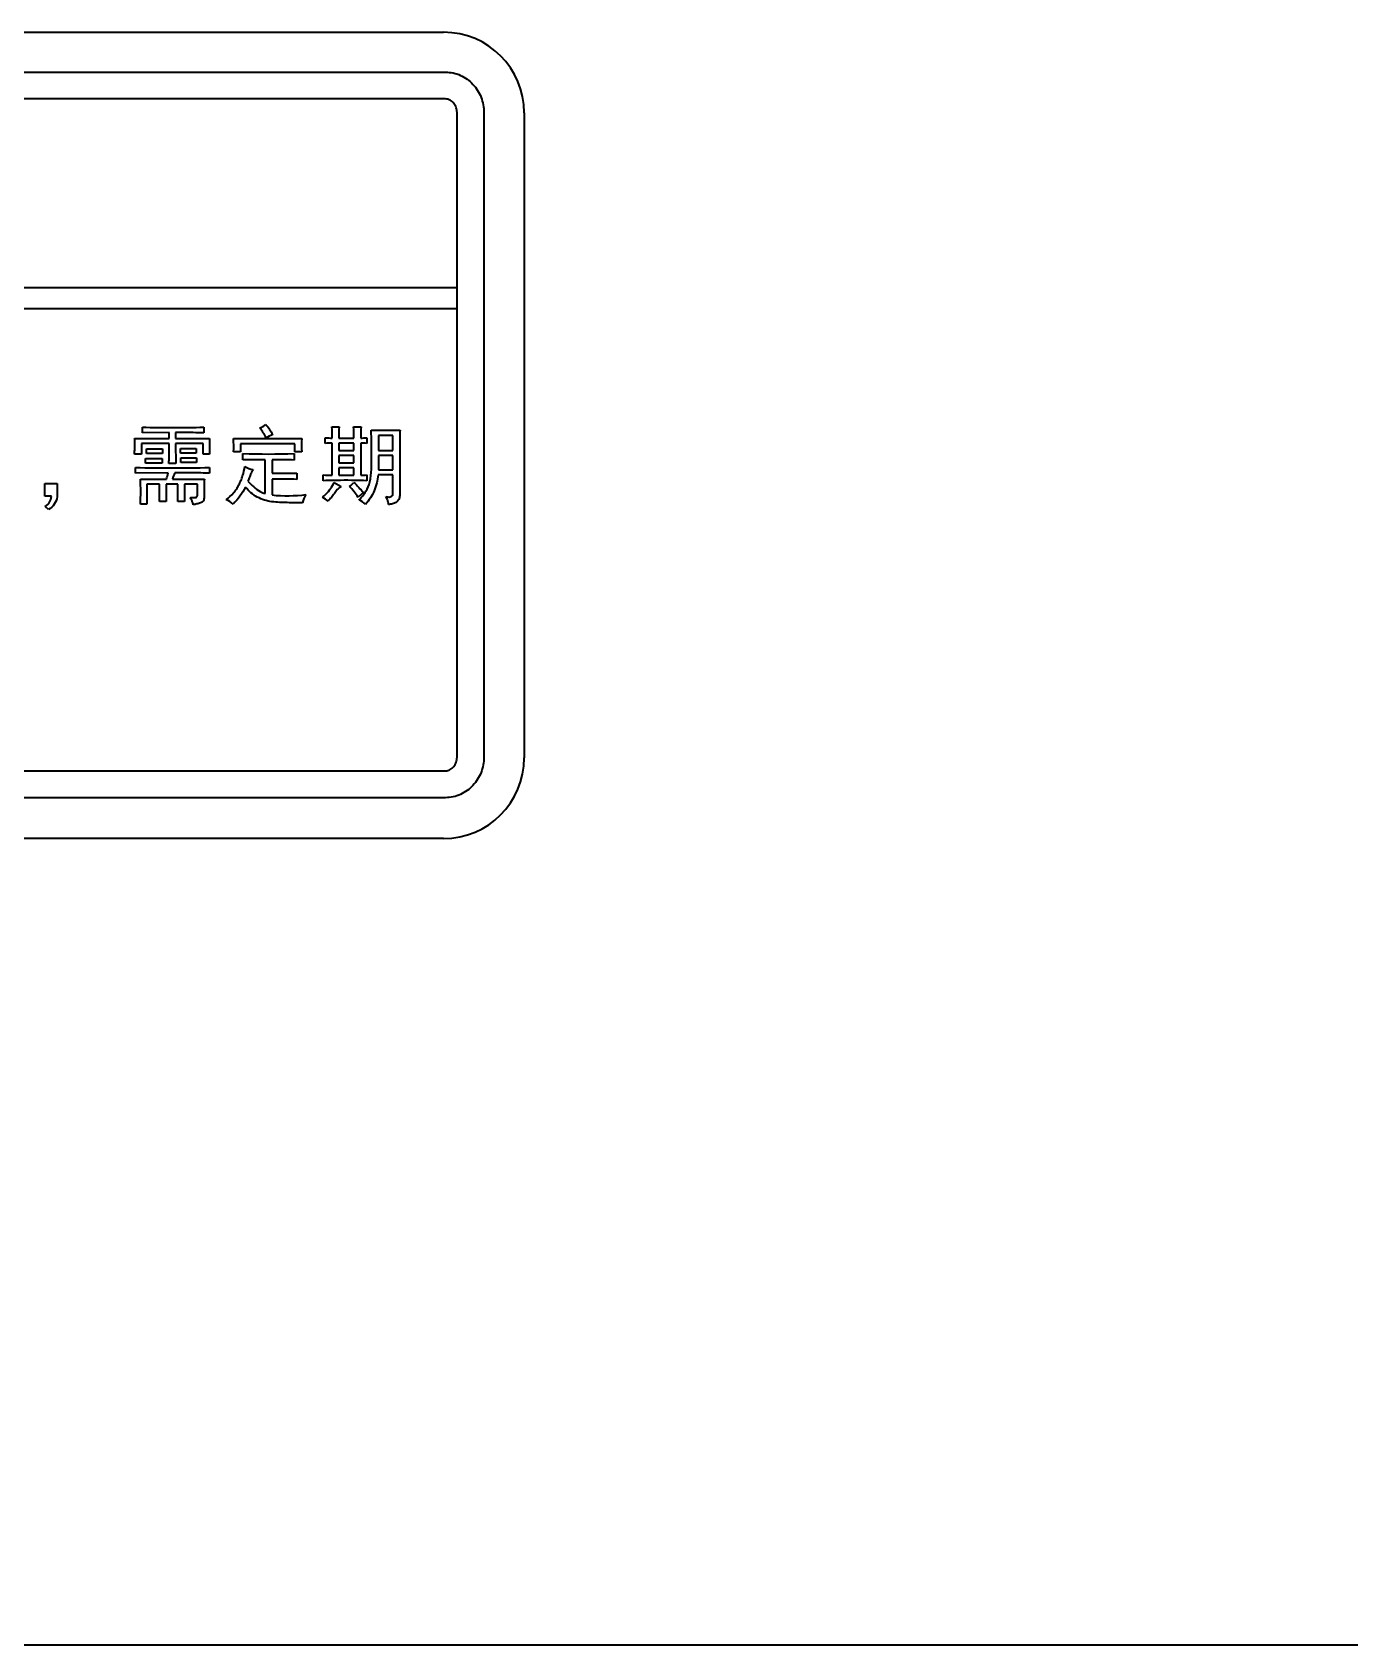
# Model space of a CAD drawing. Header units: millimetres. Extents: x 32496 to 166256, y 3504 to 23939.
# Drawn here: x 50227.5 to 50276.5, y 11555.1 to 11615.1 of the extents above; entities that cross this region are included whole.
import ezdxf

# ---------------------------------------------------------------- set-up
doc = ezdxf.new("R2010")
doc.units = ezdxf.units.MM
doc.layers.get('0').update_dxf_attribs({"lineweight": 35})

msp = doc.modelspace()

# ---------------------------------------------------------------- linework, layer by layer
at = {"linetype": 'Continuous'}
for p, q in [((50179.64, 11615.075), (50242.84, 11615.075)), ((50179.64, 11613.593), (50242.91, 11613.593)), ((50242.91, 11612.593), (50179.64, 11612.593)), ((50243.34, 11605.578), (50243.34, 11612.089)), ((50244.34, 11612.089), (50244.34, 11588.098)), ((50245.84, 11612.075), (50245.84, 11588.075)), ((50186.201, 11605.578), (50243.34, 11605.578)), ((50243.34, 11604.778), (50243.34, 11605.578)), ((50243.34, 11604.778), (50186.201, 11604.778)), ((50243.34, 11588.098), (50243.34, 11604.778)), ((50231.348, 11599.964), (50232.634, 11599.964)), ((50231.637, 11600.171), (50231.637, 11600.379)), ((50232.634, 11600.178), (50231.637, 11600.171)), ((50232.634, 11599.964), (50232.634, 11600.178)), ((50232.873, 11600.178), (50232.873, 11599.964)), ((50232.873, 11599.964), (50234.133, 11599.964)), ((50233.919, 11600.379), (50233.919, 11600.165)), ((50234.133, 11599.964), (50234.133, 11599.371)), ((50235.023, 11599.964), (50237.57, 11599.964)), ((50238.434, 11599.774), (50238.434, 11599.989)), ((50238.686, 11600.392), (50238.951, 11600.392)), ((50238.938, 11599.976), (50239.506, 11599.976)), ((50239.493, 11600.392), (50239.77, 11600.392)), ((50239.984, 11599.989), (50239.984, 11599.774)), ((50240.148, 11600.266), (50241.22, 11600.266)), ((50240.955, 11600.077), (50240.413, 11600.077)), ((50240.413, 11600.077), (50240.413, 11599.51)), ((50240.955, 11599.51), (50240.955, 11600.077)), ((50231.6, 11599.371), (50231.348, 11599.371)), ((50232.634, 11599.774), (50231.6, 11599.774)), ((50231.6, 11599.774), (50231.6, 11599.371)), ((50231.751, 11599.22), (50232.368, 11599.22)), ((50231.751, 11599.043), (50231.751, 11599.22)), ((50231.789, 11599.573), (50232.381, 11599.573)), ((50231.789, 11599.396), (50231.789, 11599.573)), ((50232.381, 11599.396), (50231.789, 11599.396)), ((50232.368, 11599.22), (50232.368, 11599.043)), ((50232.381, 11599.573), (50232.381, 11599.396)), ((50233.894, 11599.774), (50232.873, 11599.774)), ((50232.873, 11599.774), (50232.879, 11599.03)), ((50233.049, 11599.585), (50233.642, 11599.585)), ((50233.049, 11599.409), (50233.049, 11599.585)), ((50233.642, 11599.409), (50233.049, 11599.409)), ((50233.062, 11599.245), (50233.654, 11599.245)), ((50233.062, 11599.069), (50233.062, 11599.245)), ((50233.642, 11599.585), (50233.642, 11599.409)), ((50233.654, 11599.245), (50233.654, 11599.069)), ((50233.894, 11599.371), (50233.894, 11599.774)), ((50234.133, 11599.371), (50233.894, 11599.371)), ((50235.288, 11599.459), (50235.023, 11599.459)), ((50237.304, 11599.762), (50235.288, 11599.762)), ((50235.288, 11599.762), (50235.288, 11599.459)), ((50235.376, 11599.163), (50235.376, 11599.396)), ((50237.28, 11599.396), (50237.28, 11599.157)), ((50237.304, 11599.459), (50237.304, 11599.762)), ((50237.57, 11599.459), (50237.304, 11599.459)), ((50238.699, 11598.589), (50238.699, 11599.787)), ((50239.506, 11599.787), (50238.938, 11599.787)), ((50238.938, 11599.787), (50238.938, 11599.51)), ((50238.938, 11599.51), (50239.506, 11599.51)), ((50239.506, 11599.321), (50238.938, 11599.321)), ((50238.938, 11599.321), (50238.938, 11599.056)), ((50239.506, 11599.51), (50239.506, 11599.787)), ((50239.506, 11599.056), (50239.506, 11599.321)), ((50239.757, 11599.787), (50239.757, 11598.589)), ((50240.413, 11599.51), (50240.955, 11599.51)), ((50240.955, 11599.321), (50240.413, 11599.321)), ((50240.413, 11599.321), (50240.413, 11598.791)), ((50240.955, 11598.791), (50240.955, 11599.321)), ((50231.385, 11598.671), (50231.385, 11598.879)), ((50232.595, 11598.678), (50231.385, 11598.671)), ((50232.368, 11599.043), (50231.751, 11599.043)), ((50232.879, 11599.03), (50232.621, 11599.03)), ((50233.654, 11599.069), (50233.062, 11599.069)), ((50234.133, 11598.879), (50234.133, 11598.665)), ((50236.208, 11599.169), (50235.376, 11599.163)), ((50236.208, 11597.909), (50236.208, 11599.169)), ((50236.46, 11599.169), (50236.46, 11598.665)), ((50236.46, 11598.665), (50237.38, 11598.671)), ((50237.38, 11598.671), (50237.38, 11598.438)), ((50238.359, 11598.388), (50238.359, 11598.602)), ((50238.938, 11599.056), (50239.506, 11599.056)), ((50239.506, 11598.867), (50238.938, 11598.867)), ((50238.938, 11598.867), (50238.938, 11598.589)), ((50239.506, 11598.589), (50239.506, 11598.867)), ((50239.984, 11598.602), (50239.984, 11598.388)), ((50240.955, 11598.602), (50240.401, 11598.602)), ((50240.413, 11598.791), (50240.955, 11598.791)), ((50240.955, 11597.896), (50240.955, 11598.602)), ((50228.012, 11598.287), (50228.466, 11598.287)), ((50228.012, 11597.808), (50228.012, 11598.287)), ((50228.466, 11598.287), (50228.466, 11597.783)), ((50231.562, 11598.451), (50232.532, 11598.451)), ((50232.28, 11598.262), (50231.802, 11598.262)), ((50231.802, 11598.262), (50231.802, 11597.518)), ((50232.28, 11597.619), (50232.28, 11598.262)), ((50232.961, 11598.262), (50232.52, 11598.262)), ((50232.52, 11598.262), (50232.52, 11597.619)), ((50232.759, 11598.451), (50233.944, 11598.451)), ((50232.961, 11597.619), (50232.961, 11598.262)), ((50233.692, 11598.262), (50233.2, 11598.262)), ((50233.2, 11598.262), (50233.2, 11597.619)), ((50233.692, 11597.909), (50233.692, 11598.262)), ((50236.46, 11598.451), (50236.46, 11597.859)), ((50238.774, 11598.325), (50239.027, 11598.174)), ((50238.938, 11598.589), (50239.506, 11598.589)), ((50228.252, 11597.808), (50228.012, 11597.808)), ((50228.151, 11597.316), (50228.025, 11597.43)), ((50231.802, 11597.518), (50231.562, 11597.518)), ((50232.52, 11597.619), (50232.28, 11597.619)), ((50233.2, 11597.619), (50232.961, 11597.619)), ((50186.201, 11587.594), (50242.91, 11587.594)), ((50242.91, 11586.594), (50179.64, 11586.594)), ((50242.84, 11585.075), (50179.64, 11585.075)), ((50179.64, 11555.075), (50510.74, 11555.075))]:
    msp.add_line(p, q, dxfattribs=at)
for centre, radius, start, end in [((50242.84, 11612.075), 3, 0, 90), ((50246.72, 11599.968), 6.962, 176.50897, 179.93712), ((50232.759, 11657.016), 58.153, 268.64603, 271.35397), ((50230.345, 11599.179), 2.306, 341.57754, 347.43116), ((50239.102, 11579.153), 19.249, 90.981, 92.21322), ((50239.145, 11576.972), 21.431, 90.73485, 90.99697), ((50239.155, 11576.15), 22.253, 89.33871, 90.7321), ((50239.148, 11575.412), 22.991, 89.10281, 89.34167), ((50239.1, 11572.825), 25.578, 88.01803, 89.0868), ((50241.168, 11596.259), 2.137, 132.50044, 134.97996), ((50238.461, 11598.903), 1.745, 314.98482, 316.8366), ((50238.62, 11598.778), 1.542, 326.01276, 329.47117), ((50242.84, 11588.075), 3, 270, 0)]:
    msp.add_arc(centre, radius, start, end, dxfattribs=at)
for points, knots in [([(50242.91, 11613.593), (50243.1, 11613.591), (50243.485, 11613.506), (50243.961, 11613.163), (50244.268, 11612.664), (50244.337, 11612.28), (50244.34, 11612.089)], [0, 0, 0, 0, 0.249905, 0.499859, 0.74982, 1, 1, 1, 1]), ([(50243.34, 11612.089), (50243.339, 11612.15), (50243.321, 11612.272), (50243.233, 11612.436), (50243.092, 11612.557), (50242.97, 11612.593), (50242.91, 11612.593)], [0, 0, 0, 0, 0.250285, 0.500491, 0.750453, 1, 1, 1, 1]), ([(50231.348, 11599.371), (50231.349, 11599.42), (50231.351, 11599.544), (50231.358, 11599.741), (50231.353, 11599.89), (50231.348, 11599.964)], [0, 0, 0, 0, 0.250001, 0.625025, 1, 1, 1, 1]), ([(50233.919, 11600.165), (50233.788, 11600.172), (50233.527, 11600.18), (50233.178, 11600.178), (50232.96, 11600.178), (50232.873, 11600.178)], [0, 0, 0, 0, 0.374993, 0.75, 1, 1, 1, 1]), ([(50236.233, 11599.976), (50236.222, 11600.011), (50236.194, 11600.08), (50236.117, 11600.206), (50236.051, 11600.295), (50236.006, 11600.354)], [0, 0, 0, 0, 0.250053, 0.500011, 1, 1, 1, 1]), ([(50240.096, 11598.342), (50240.138, 11598.497), (50240.16, 11598.821), (50240.161, 11599.302), (50240.161, 11599.784), (50240.153, 11600.105), (50240.148, 11600.266)], [0, 0, 0, 0, 0.249926, 0.499901, 0.749962, 1, 1, 1, 1]), ([(50241.22, 11600.266), (50241.215, 11600.063), (50241.205, 11599.556), (50241.207, 11598.746), (50241.207, 11598.137), (50241.207, 11597.833)], [0, 0, 0, 0, 0.250002, 0.625, 1, 1, 1, 1]), ([(50232.621, 11599.03), (50232.627, 11599.123), (50232.635, 11599.309), (50232.633, 11599.557), (50232.634, 11599.712), (50232.634, 11599.774)], [0, 0, 0, 0, 0.374986, 0.75, 1, 1, 1, 1]), ([(50234.133, 11598.665), (50234.026, 11598.67), (50233.759, 11598.679), (50233.33, 11598.678), (50233.008, 11598.678), (50232.848, 11598.678)], [0, 0, 0, 0, 0.250007, 0.624999, 1, 1, 1, 1]), ([(50234.758, 11597.682), (50234.853, 11597.758), (50234.987, 11597.882), (50235.135, 11598.074), (50235.227, 11598.23), (50235.303, 11598.395), (50235.388, 11598.622), (50235.434, 11598.798), (50235.452, 11598.917)], [0, 0, 0, 0, 0.25018, 0.375082, 0.499897, 0.625109, 0.750466, 1, 1, 1, 1]), ([(50235.754, 11598.804), (50235.734, 11598.771), (50235.685, 11598.686), (50235.629, 11598.539), (50235.586, 11598.43), (50235.565, 11598.375)], [0, 0, 0, 0, 0.250102, 0.624992, 1, 1, 1, 1]), ([(50240.401, 11598.602), (50240.384, 11598.402), (50240.29, 11598.002), (50240.069, 11597.655), (50239.934, 11597.506)], [0, 0, 0, 0, 0.500078, 1, 1, 1, 1]), ([(50233.944, 11598.451), (50233.938, 11598.367), (50233.93, 11598.2), (50233.932, 11597.978), (50233.932, 11597.838), (50233.932, 11597.783)], [0, 0, 0, 0, 0.374983, 0.75, 1, 1, 1, 1]), ([(50237.595, 11597.569), (50237.405, 11597.567), (50237.119, 11597.569), (50236.738, 11597.58), (50236.453, 11597.601), (50236.171, 11597.657), (50235.907, 11597.773), (50235.671, 11597.936), (50235.536, 11598.074), (50235.477, 11598.148)], [0, 0, 0, 0, 0.249699, 0.374527, 0.499751, 0.624557, 0.749619, 0.875011, 1, 1, 1, 1]), ([(50235.565, 11598.375), (50235.63, 11598.299), (50235.771, 11598.155), (50235.989, 11597.995), (50236.144, 11597.929), (50236.208, 11597.909)], [0, 0, 0, 0, 0.374992, 0.749846, 1, 1, 1, 1]), ([(50238.333, 11597.77), (50238.379, 11597.808), (50238.553, 11597.97), (50238.692, 11598.168), (50238.774, 11598.325)], [0, 0, 0, 0, 0.250547, 1, 1, 1, 1]), ([(50239.027, 11598.174), (50238.975, 11598.141), (50238.881, 11598.062), (50238.778, 11597.912), (50238.667, 11597.768), (50238.588, 11597.677), (50238.547, 11597.632)], [0, 0, 0, 0, 0.249779, 0.49996, 0.749937, 1, 1, 1, 1]), ([(50239.657, 11597.77), (50239.61, 11597.842), (50239.513, 11597.982), (50239.403, 11598.115), (50239.342, 11598.174)], [0, 0, 0, 0, 0.500218, 1, 1, 1, 1]), ([(50228.025, 11597.43), (50228.09, 11597.469), (50228.204, 11597.579), (50228.25, 11597.732), (50228.252, 11597.808)], [0, 0, 0, 0, 0.500222, 1, 1, 1, 1]), ([(50228.466, 11597.783), (50228.452, 11597.687), (50228.381, 11597.501), (50228.234, 11597.364), (50228.151, 11597.316)], [0, 0, 0, 0, 0.500049, 1, 1, 1, 1]), ([(50233.415, 11597.757), (50233.431, 11597.758), (50233.462, 11597.758), (50233.509, 11597.76), (50233.557, 11597.763), (50233.604, 11597.764), (50233.652, 11597.774), (50233.682, 11597.815), (50233.691, 11597.862), (50233.693, 11597.893), (50233.692, 11597.909)], [0, 0, 0, 0, 0.125092, 0.250166, 0.3753, 0.500205, 0.625616, 0.749851, 0.874896, 1, 1, 1, 1]), ([(50233.528, 11597.493), (50233.525, 11597.517), (50233.513, 11597.576), (50233.473, 11597.665), (50233.436, 11597.728), (50233.415, 11597.757)], [0, 0, 0, 0, 0.250158, 0.625001, 1, 1, 1, 1]), ([(50233.932, 11597.783), (50233.934, 11597.759), (50233.931, 11597.712), (50233.91, 11597.644), (50233.865, 11597.588), (50233.801, 11597.557), (50233.733, 11597.541), (50233.665, 11597.524), (50233.597, 11597.507), (50233.551, 11597.498), (50233.528, 11597.493)], [0, 0, 0, 0, 0.124782, 0.251064, 0.374949, 0.500802, 0.62564, 0.750367, 0.875199, 1, 1, 1, 1]), ([(50240.691, 11597.796), (50240.717, 11597.79), (50240.771, 11597.782), (50240.854, 11597.776), (50240.933, 11597.813), (50240.957, 11597.869), (50240.955, 11597.896)], [0, 0, 0, 0, 0.25158, 0.502597, 0.753311, 1, 1, 1, 1]), ([(50240.791, 11597.506), (50240.791, 11597.532), (50240.78, 11597.635), (50240.734, 11597.731), (50240.691, 11597.796)], [0, 0, 0, 0, 0.251018, 1, 1, 1, 1]), ([(50241.207, 11597.833), (50241.206, 11597.784), (50241.182, 11597.686), (50241.082, 11597.568), (50240.937, 11597.523), (50240.84, 11597.508), (50240.791, 11597.506)], [0, 0, 0, 0, 0.249976, 0.499098, 0.750048, 1, 1, 1, 1]), ([(50244.34, 11588.098), (50244.337, 11587.907), (50244.268, 11587.523), (50243.961, 11587.024), (50243.484, 11586.682), (50243.1, 11586.595), (50242.91, 11586.594)], [0, 0, 0, 0, 0.250209, 0.50021, 0.750139, 1, 1, 1, 1]), ([(50242.91, 11587.594), (50242.97, 11587.595), (50243.092, 11587.63), (50243.233, 11587.752), (50243.321, 11587.915), (50243.338, 11588.037), (50243.34, 11588.098)], [0, 0, 0, 0, 0.249586, 0.499613, 0.749679, 1, 1, 1, 1])]:
    msp.add_open_spline(points, degree=3, knots=knots, dxfattribs=at)
for points in [[(50236.006, 11600.354), (50236.088, 11600.381), (50236.165, 11600.427), (50236.233, 11600.48)], [(50236.233, 11600.48), (50236.331, 11600.365), (50236.414, 11600.236), (50236.485, 11600.102)], [(50231.637, 11600.379), (50232.398, 11600.356), (50233.159, 11600.36), (50233.919, 11600.379)], [(50235.023, 11599.459), (50235.043, 11599.626), (50235.038, 11599.796), (50235.023, 11599.964)], [(50236.485, 11600.102), (50236.399, 11600.065), (50236.312, 11600.026), (50236.233, 11599.976)], [(50237.57, 11599.964), (50237.555, 11599.796), (50237.552, 11599.626), (50237.57, 11599.459)], [(50238.434, 11599.989), (50238.522, 11599.981), (50238.611, 11599.976), (50238.699, 11599.976)], [(50238.699, 11599.976), (50238.699, 11600.115), (50238.694, 11600.254), (50238.686, 11600.392)], [(50238.951, 11600.392), (50238.944, 11600.254), (50238.939, 11600.115), (50238.938, 11599.976)], [(50239.506, 11599.976), (50239.506, 11600.115), (50239.503, 11600.254), (50239.493, 11600.392)], [(50239.757, 11599.976), (50239.833, 11599.976), (50239.909, 11599.981), (50239.984, 11599.989)], [(50235.376, 11599.396), (50236.011, 11599.376), (50236.646, 11599.378), (50237.28, 11599.396)], [(50238.699, 11599.787), (50238.611, 11599.787), (50238.522, 11599.782), (50238.434, 11599.774)], [(50239.984, 11599.774), (50239.909, 11599.782), (50239.833, 11599.787), (50239.757, 11599.787)], [(50232.848, 11598.678), (50232.808, 11598.607), (50232.777, 11598.53), (50232.759, 11598.451)], [(50235.452, 11598.917), (50235.544, 11598.862), (50235.649, 11598.826), (50235.754, 11598.804)], [(50237.28, 11599.157), (50237.007, 11599.17), (50236.733, 11599.171), (50236.46, 11599.169)], [(50238.359, 11598.602), (50238.472, 11598.594), (50238.586, 11598.59), (50238.699, 11598.589)], [(50239.757, 11598.589), (50239.833, 11598.59), (50239.909, 11598.595), (50239.984, 11598.602)], [(50231.562, 11597.518), (50231.581, 11597.828), (50231.58, 11598.14), (50231.562, 11598.451)], [(50235.477, 11598.148), (50235.351, 11597.92), (50235.196, 11597.703), (50235.011, 11597.518)], [(50237.38, 11598.438), (50237.074, 11598.455), (50236.767, 11598.452), (50236.46, 11598.451)], [(50239.342, 11598.174), (50239.403, 11598.215), (50239.457, 11598.269), (50239.506, 11598.325)], [(50239.506, 11598.325), (50239.627, 11598.202), (50239.744, 11598.076), (50239.859, 11597.947)], [(50239.949, 11597.995), (50240.012, 11598.103), (50240.063, 11598.221), (50240.096, 11598.342)], [(50235.011, 11597.518), (50234.94, 11597.589), (50234.853, 11597.648), (50234.758, 11597.682)], [(50236.46, 11597.859), (50236.878, 11597.811), (50237.303, 11597.826), (50237.721, 11597.871)], [(50237.721, 11597.871), (50237.663, 11597.778), (50237.615, 11597.676), (50237.595, 11597.569)], [(50238.547, 11597.632), (50238.478, 11597.68), (50238.407, 11597.728), (50238.333, 11597.77)], [(50239.934, 11597.506), (50239.874, 11597.582), (50239.786, 11597.638), (50239.695, 11597.669)], [(50239.859, 11597.947), (50239.812, 11597.912), (50239.767, 11597.874), (50239.724, 11597.834)], [(50239.734, 11597.71), (50239.794, 11597.774), (50239.85, 11597.843), (50239.899, 11597.916)]]:
    msp.add_open_spline(points, degree=3, dxfattribs=at)

doc.saveas('drawing.dxf')
